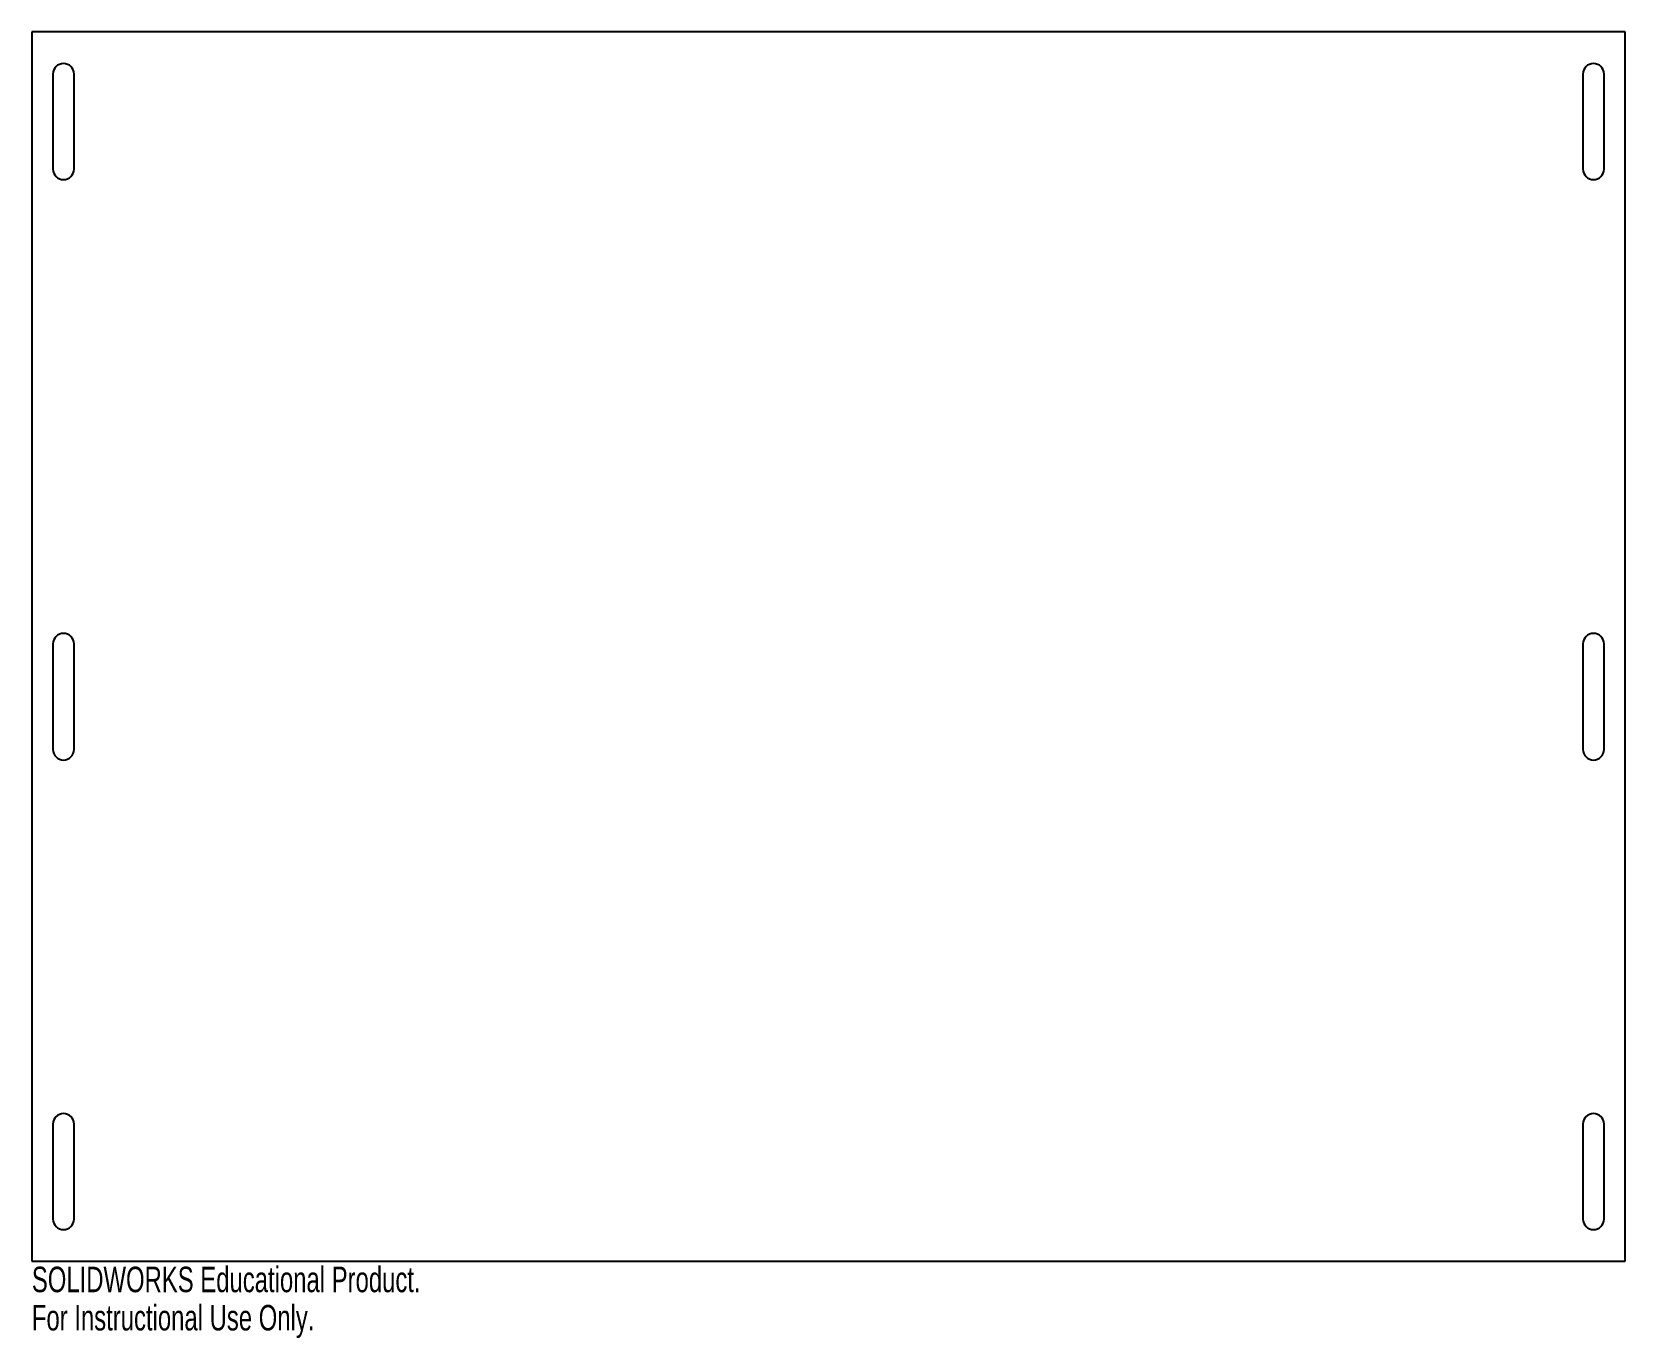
# Model space of a CAD drawing. Header units: millimetres. Extents: x -302 to 0, y -15 to 233.
import ezdxf

# ---------------------------------------------------------------- set-up
doc = ezdxf.new("R2010")
doc.units = ezdxf.units.MM
doc.styles.add('SLDTEXTSTYLE0', font='TXT', dxfattribs={"width": 0.7})

msp = doc.modelspace()

# ---------------------------------------------------------------- linework, layer by layer
at = {"color": 7, "linetype": 'Continuous', "lineweight": 25}
for p, q in [((0, 233), (-302, 233)), ((-302, 233), (-302, 0)), ((0, 0), (0, 233)), ((-298, 225), (-298, 207)), ((-294, 207), (-294, 225)), ((-8, 225), (-8, 207)), ((-4, 207), (-4, 225)), ((-298, 117), (-298, 97)), ((-294, 97), (-294, 117)), ((-8, 117), (-8, 97)), ((-4, 97), (-4, 117)), ((-298, 26), (-298, 8)), ((-294, 8), (-294, 26)), ((-8, 26), (-8, 8)), ((-4, 8), (-4, 26)), ((-302, 0), (0, 0))]:
    msp.add_line(p, q, dxfattribs=at)
for centre, start, end in [((-296, 225), 0, 180), ((-6, 225), 0, 180), ((-296, 207), 180, 0), ((-6, 207), 180, 0), ((-296, 117), 0, 180), ((-6, 117), 0, 180), ((-296, 97), 180, 0), ((-6, 97), 180, 0), ((-296, 26), 0, 180), ((-6, 26), 0, 180), ((-296, 8), 180, 0), ((-6, 8), 180, 0)]:
    msp.add_arc(centre, 2, start, end, dxfattribs=at)

# ---------------------------------------------------------------- texts
at = {"color": 7, "linetype": 'Continuous', "char_height": 4.8336, "attachment_point": 1, "style": 'SLDTEXTSTYLE0'}
for s, insert in [('SOLIDWORKS Educational Product.', (-302, -1.02)), ('For Instructional Use Only.', (-302, -8.27))]:
    msp.add_mtext(s, dxfattribs=dict(at, insert=insert))

doc.saveas('drawing.dxf')
